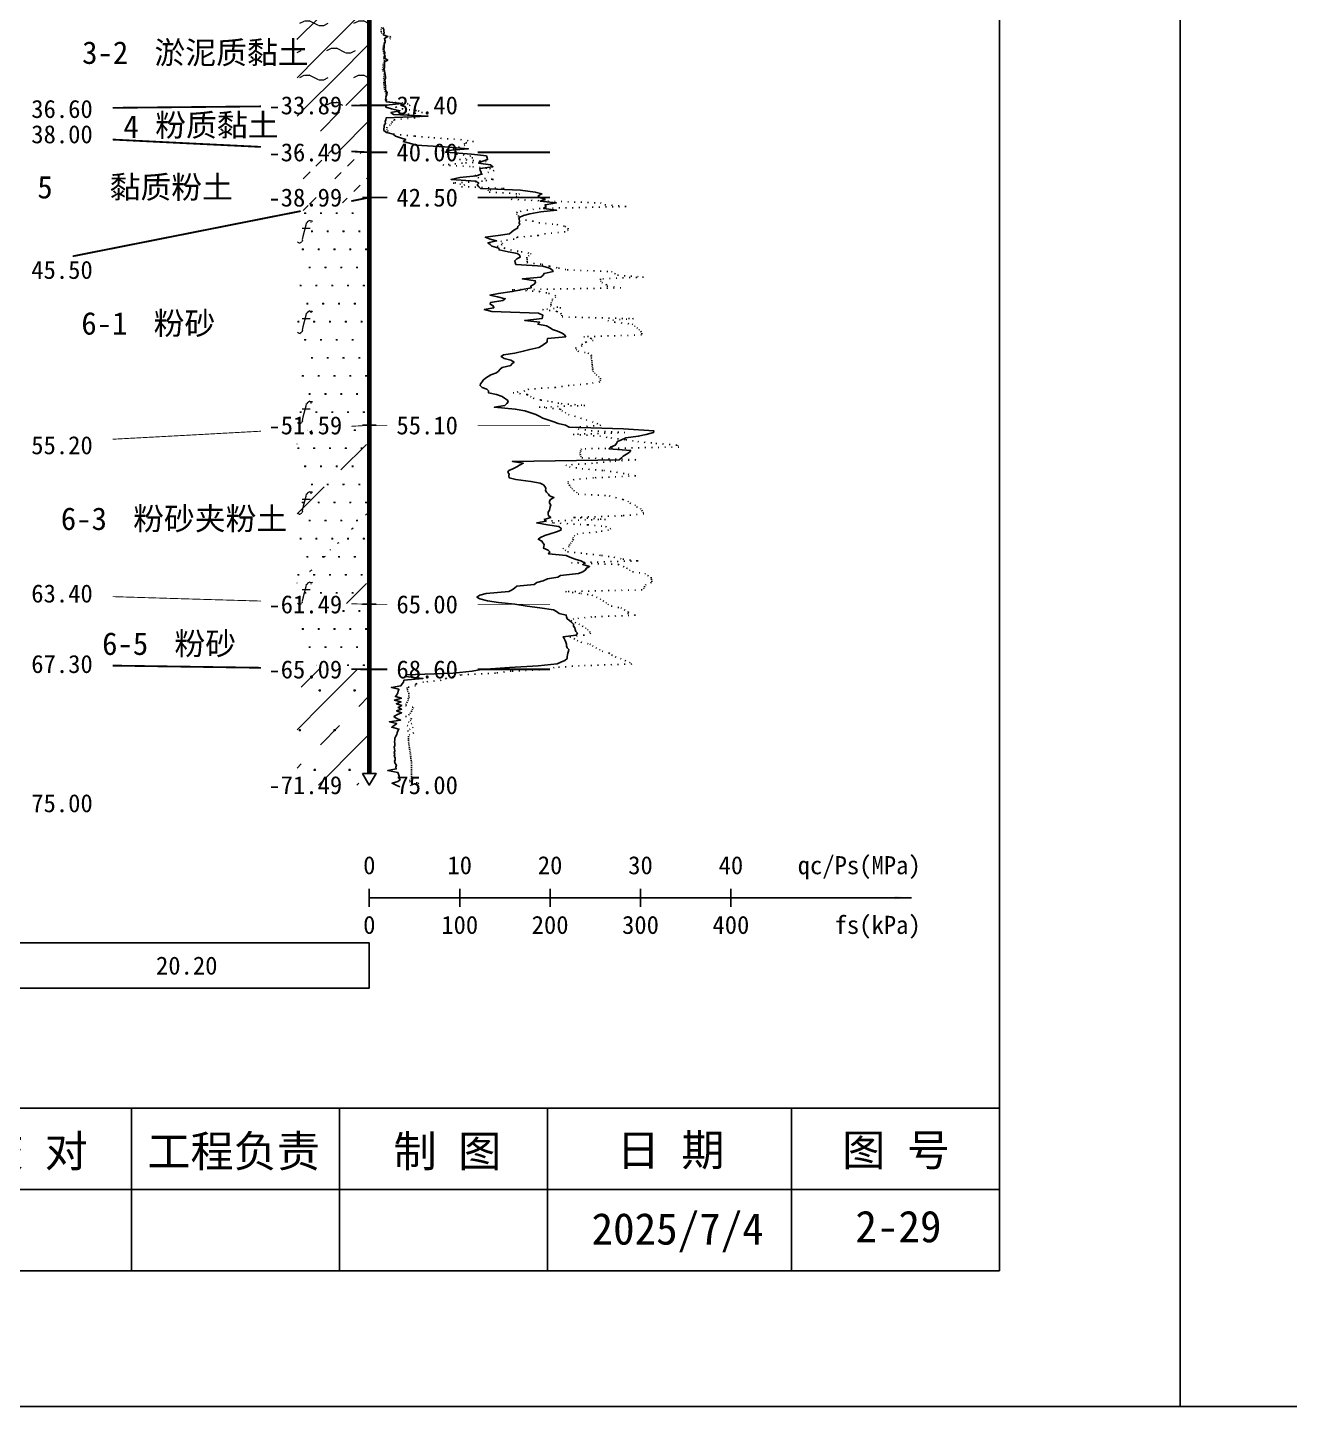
# Model space of a CAD drawing. Extents: x -37 to 3540, y -1485 to 297.
# Drawn here: x 581.7 to 721.3, y -1485 to -1332.5 of the extents above; entities that cross this region are included whole.
import ezdxf
from ezdxf.enums import TextEntityAlignment as Align

# ---------------------------------------------------------------- set-up
doc = ezdxf.new("R2010")
doc.units = 0
doc.linetypes.add('DOT', pattern=[6.35, 0, -6.35])
doc.layers.get('0').update_dxf_attribs({"linetype": 'CONTINUOUS'})
for name, color, linetype in [('CURVE', 200, 'CONTINUOUS'), ('FRAME', 7, 'CONTINUOUS'), ('HOLE', 41, 'CONTINUOUS'), ('RULER', 7, 'CONTINUOUS'), ('STRATUM', 241, 'CONTINUOUS')]:
    doc.layers.add(name, color=color, linetype=linetype)
doc.layers.add('HATCH', color=7, linetype='CONTINUOUS', lineweight=13)
doc.styles.add('ST', font='')
doc.styles.get('ST').set_extended_font_data('SimSun')
pattern_1 = [(45, (112.367, -1485), (-4.24264, 4.24264), [10, 0]), (45, (113.428, -1488.182), (-2.12132, 6.36396), [3, -3])]
pattern_2 = [(82.875, (111.5324, -1486.206), (0.0003693, 10.0001764), [0.08929, -80.53371]), (143.13, (111.6334, -1486.2818), (-29.999964, 20.0000536), [0.12627, -49.87373]), (172.875, (111.8106, -1486.304), (-70.0002457, 9.9996603), [0.17857, -80.44443]), (206.565, (111.989, -1486.2147), (-9.999705, -9.999687), [0.19954, -22.16046]), (243.435, (112.0783, -1486.0363), (9e-06, -9.999696), [0.19954, -22.16146]), (255.964, (112.1676, -1485.679), (-0.0002, -9.999501), [0.36813, -40.86287]), (255.964, (112.4776, -1484.439), (-0.0002, -9.999501), [1.27838, -39.95262]), (255.964, (112.5461, -1484.165), (-0.0002, -9.999501), [0.28235, -40.94865]), (216.87, (112.7364, -1483.9108), (-9.999982, -10.000018), [0.12627, -49.87373]), (243.435, (112.6354, -1483.9865), (9e-06, -9.999696), [0.19954, -22.16146]), (206.565, (112.915, -1483.8215), (-9.999705, -9.999687), [0.19954, -22.16046]), (172.875, (113.092, -1483.8437), (-70.0002457, 9.9996603), [0.17857, -80.44443]), (143.13, (113.193, -1483.9194), (-29.999964, 20.0000536), [0.12627, -49.87373]), (82.875, (113.182, -1484.008), (0.0003693, 10.0001764), [0.08929, -80.53371]), (0, (112.037, -1484.66), (0, 10), [0.89286, -9.10714]), (0, (112.392, -1485), (1, 2), [0, -1.75]), (0, (112.367, -1484.975), (1, 2), [0, -1.75]), (0, (112.367, -1485), (1, 2), [0, -1.75]), (0, (112.342, -1485), (1, 2), [0, -1.75]), (0, (112.367, -1485.025), (1, 2), [0, -1.75])]

# ---------------------------------------------------------------- blocks, each defined once
blk = doc.blocks.new('图签_A3长')
for p, q in [((0, 18), (-380, 18)), ((-96, 0), (-96, 18)), ((-73, 0), (-73, 18)), ((-50, 0), (-50, 18)), ((-23, 0), (-23, 18)), ((0, 0), (0, 18)), ((-320, 9), (0, 9)), ((-380, 0), (0, 0))]:
    blk.add_line(p, q)
at = {"style": 'ST'}
for s, p in [('校 对', (-106.8, 13.23)), ('工程负责', (-84.71, 13.23)), ('制 图', (-61.06, 13.23)), ('日 期', (-36.37, 13.36)), ('图 号', (-11.42, 13.36))]:
    blk.add_text(s, height=3.5, dxfattribs=at).set_placement(p, align=Align.MIDDLE_CENTER)
for tag, p in [('01＿单位名称', (-349.98, 8.36)), ('02＿工程名称', (-271.3, 5.16)), ('04＿工程编号', (-176.51, 4.65)), ('05＿日期', (-35.59, 4.65)), ('06＿图号', (-11.16, 4.91))]:
    blk.add_attdef(tag, text='', height=3.5, dxfattribs=at).set_placement(p, align=Align.MIDDLE_CENTER)
at = {"style": 'ST', "width": 0.85}
blk.add_attdef('03＿图件名称', text='', height=3, dxfattribs=at).set_placement((-205.49, 5.05), align=Align.MIDDLE_CENTER)
blk = doc.blocks.new('Arrow')
for points in [[(-3.984779, 0.348623), (0, 0), (-3.189535, 0)], [(-3.189535, 0), (0, 0), (-3.984779, -0.348623)]]:
    blk.add_solid(points)

msp = doc.modelspace()

# ---------------------------------------------------------------- hatches: boundary and pattern name
at = {"layer": 'HATCH'}
h = msp.add_hatch(dxfattribs=at)
h.set_pattern_fill('YNNT', color=251, style=0)
h.set_pattern_definition([(45, (112.367, -1485), (-2.12132, 2.12132), [10, 0]), (26.565, (113.4412, -1485.2536), (5.999823, 5.999812), [0.567, -12.849]), (0, (112.874, -1485.2536), (0, 6), [0.567, -5.433]), (26.565, (110.7857, -1485), (5.999823, 5.999812), [0.567, -12.849]), (0, (111.293, -1484.7464), (0, 6), [0.567, -5.433]), (153.435, (112.8742, -1485.2536), (-5.999818, -5e-06), [1.134, -12.2826]), (26.565, (116.4412, -1482.2536), (5.999823, 5.999812), [0.567, -12.849]), (0, (115.874, -1482.2536), (0, 6), [0.567, -5.433]), (26.565, (113.7857, -1482), (5.999823, 5.999812), [0.567, -12.849]), (0, (114.293, -1481.7464), (0, 6), [0.567, -5.433]), (153.435, (115.8742, -1482.2536), (-5.999818, -5e-06), [1.134, -12.2826])])
h.paths.add_polyline_path([(619.48, -1328.67), (611.48, -1329.03), (611.48, -1341.15), (619.48, -1341.07)])
h.paths.add_polyline_path([(607.41, -1342.56), (616.97, -1342.56), (616.97, -1339.63), (607.41, -1339.63)], flags=9)
h.paths.add_polyline_path([(607.41, -1330.16), (616.97, -1330.16), (616.97, -1327.23), (607.41, -1327.23)], flags=9)
h = msp.add_hatch(dxfattribs=at)
h.set_pattern_fill('FZNT', color=32, style=0)
h.set_pattern_definition(pattern_1)
h.paths.add_polyline_path([(619.48, -1341.07), (611.48, -1341.15), (611.48, -1345.87), (619.48, -1346.27)])
h.paths.add_polyline_path([(607.41, -1347.76), (616.97, -1347.76), (616.97, -1344.83), (607.41, -1344.83)], flags=9)
h.paths.add_polyline_path([(607.41, -1342.56), (616.97, -1342.56), (616.97, -1339.63), (607.41, -1339.63)], flags=9)
h = msp.add_hatch(dxfattribs=at)
h.set_pattern_fill('NZFT', color=52, style=0)
h.set_pattern_definition([(45, (112.367, -1485), (-6e-07, 6.999982), [0.9473, -8.9522]), (45, (113.767, -1483.6), (-6e-07, 6.999982), [0.9869, -8.9126]), (45, (115.167, -1482.2), (-6e-07, 6.999982), [1.06018, -8.83931]), (45, (116.567, -1480.8), (-6e-07, 6.999982), [0.94918, -8.95032]), (45, (117.967, -1479.4), (-6e-07, 6.999982), [1.0365, -8.86299]), (45, (115.867, -1485), (-6e-07, 6.999982), [1.01335, -8.88615]), (45, (117.267, -1483.6), (-6e-07, 6.999982), [1.07896, -12.12037]), (45, (118.667, -1482.2), (-6e-07, 6.999982), [0.99882, -8.90067]), (45, (113.067, -1480.8), (-4e-07, 6.999982), [1.05533, -8.844165]), (45, (114.467, -1479.4), (-4e-07, 6.999982), [1.0365, -8.86299])])
h.paths.add_polyline_path([(619.48, -1346.27), (611.48, -1345.87), (611.48, -1352.85), (619.48, -1351.27)])
h.paths.add_polyline_path([(607.41, -1352.76), (616.97, -1352.76), (616.97, -1349.83), (607.41, -1349.83)], flags=9)
h.paths.add_polyline_path([(607.41, -1347.76), (616.97, -1347.76), (616.97, -1344.83), (607.41, -1344.83)], flags=9)
h = msp.add_hatch(dxfattribs=at)
h.set_pattern_fill('FS', color=142, style=0)
h.set_pattern_definition(pattern_2)
h.paths.add_polyline_path([(619.48, -1351.27), (611.48, -1352.85), (611.48, -1376.9), (619.48, -1376.47)])
h.paths.add_polyline_path([(607.41, -1377.96), (616.97, -1377.96), (616.97, -1375.03), (607.41, -1375.03)], flags=9)
h.paths.add_polyline_path([(607.41, -1352.76), (616.97, -1352.76), (616.97, -1349.83), (607.41, -1349.83)], flags=9)
h = msp.add_hatch(dxfattribs=at)
h.set_pattern_fill('FS', color=142, style=0)
h.set_pattern_definition(pattern_2)
h.paths.add_polyline_path([(619.48, -1376.47), (611.48, -1376.9), (611.48, -1396.03), (619.48, -1396.27)])
h.paths.add_polyline_path([(607.41, -1397.76), (616.97, -1397.76), (616.97, -1394.83), (607.41, -1394.83)], flags=9)
h.paths.add_polyline_path([(607.41, -1377.96), (616.97, -1377.96), (616.97, -1375.03), (607.41, -1375.03)], flags=9)
h = msp.add_hatch(dxfattribs=at)
h.set_pattern_fill('SZFT', color=142, scale=2.2, style=0)
h.set_pattern_definition([(45, (112.367, -1485), (-2e-06, 15.39996), [4.3383, -17.44058]), (45, (118.555, -1478.777), (-2e-06, 15.39996), [4.38607, -17.3928]), (45, (123.515, -1473.819), (-2e-06, 15.39996), [3.98994, -17.78894]), (26.565, (112.367, -1477.3), (15.4, 15.4), [0.2123, -34.22315]), (36.8699, (113.907, -1475.76), (15.4, 15.4), [0.43504, -76.56496]), (315, (120.067, -1469.653), (15.39996, 3e-06), [0.0727, -21.70617]), (26.565, (120.067, -1485), (15.4, 15.4), [0.31845, -34.117]), (26.565, (121.607, -1483.46), (15.4, 15.4), [0.2316, -34.20383]), (90, (122.377, -1482.69), (-15.4, -1e-06), [0.0633, -15.3367]), (26.565, (123.147, -1481.92), (15.4, 15.4), [0.2002, -68.6707]), (36.8699, (124.687, -1480.38), (15.4, 15.4), [0.24352, -76.75648]), (45, (126.227, -1478.84), (-5e-07, 15.39996), [0.24005, -21.53884]), (315, (127.578, -1477.195), (15.39996, 3e-06), [0.0727, -21.70617]), (36.8699, (115.447, -1474.22), (15.4, 15.4), [0.22493, -76.77507]), (53.1301, (116.987, -1472.68), (30.8, 46.2), [0.29564, -76.70436]), (53.1301, (118.527, -1471.14), (30.8, 46.2), [0.27774, -76.72226])])
h.paths.add_polyline_path([(619.48, -1376.47), (611.48, -1376.9), (611.48, -1396.03), (619.48, -1396.27)])
h.paths.add_polyline_path([(607.41, -1397.76), (616.97, -1397.76), (616.97, -1394.83), (607.41, -1394.83)], flags=9)
h.paths.add_polyline_path([(607.41, -1377.96), (616.97, -1377.96), (616.97, -1375.03), (607.41, -1375.03)], flags=9)
h = msp.add_hatch(dxfattribs=at)
h.set_pattern_fill('FS', color=142, style=0)
h.set_pattern_definition(pattern_2)
h.paths.add_polyline_path([(619.48, -1396.27), (611.48, -1396.03), (611.48, -1403.35), (619.48, -1403.47)])
h.paths.add_polyline_path([(607.41, -1404.96), (616.97, -1404.96), (616.97, -1402.03), (607.41, -1402.03)], flags=9)
h.paths.add_polyline_path([(607.41, -1397.76), (616.97, -1397.76), (616.97, -1394.83), (607.41, -1394.83)], flags=9)
h = msp.add_hatch(dxfattribs=at)
h.set_pattern_fill('FZNT', color=32, style=0)
h.set_pattern_definition(pattern_1)
h.paths.add_polyline_path([(619.48, -1403.47), (611.48, -1403.35), (611.48, -1416.27), (619.48, -1416.27), (618.73, -1414.97), (619.48, -1414.97)])
h.paths.add_polyline_path([(607.41, -1417.76), (616.97, -1417.76), (616.97, -1414.83), (607.41, -1414.83)], flags=9)
h.paths.add_polyline_path([(607.41, -1404.96), (616.97, -1404.96), (616.97, -1402.03), (607.41, -1402.03)], flags=9)
h = msp.add_hatch(dxfattribs=at)
h.set_pattern_fill('FS', color=32, scale=2.2, style=0)
h.set_pattern_definition([(82.875, (110.531, -1487.6533), (0.000812, 22.000388), [0.19644, -177.17416]), (143.13, (110.753, -1487.82), (-65.99992, 44.000118), [0.2778, -109.7222]), (172.875, (111.143, -1487.8687), (-154.00054, 21.999253), [0.39285, -176.97775]), (206.565, (111.536, -1487.672), (-21.99935, -21.99931), [0.439, -48.753]), (243.435, (111.732, -1487.28), (2e-05, -21.99933), [0.439, -48.7552]), (255.964, (111.9283, -1486.494), (-0.00044, -21.998903), [0.8099, -89.8983]), (255.964, (112.6104, -1483.7656), (-0.00044, -21.998903), [2.8124, -87.8958]), (255.964, (112.761, -1483.163), (-0.00044, -21.998903), [0.6212, -90.087]), (216.87, (113.1796, -1482.6037), (-21.99996, -22.00004), [0.2778, -109.7222]), (243.435, (112.957, -1482.77), (2e-05, -21.99933), [0.439, -48.7552]), (206.565, (113.572, -1482.407), (-21.99935, -21.99931), [0.439, -48.753]), (172.875, (113.962, -1482.456), (-154.00054, 21.999253), [0.39285, -176.97775]), (143.13, (114.1843, -1482.6228), (-65.99992, 44.000118), [0.2778, -109.7222]), (82.875, (114.16, -1482.8177), (0.000812, 22.000388), [0.19644, -177.17416]), (0, (111.642, -1484.252), (0, 22), [1.9643, -20.0357]), (0, (112.422, -1485), (2.2, 4.4), [0, -3.85]), (0, (112.367, -1484.945), (2.2, 4.4), [0, -3.85]), (0, (112.367, -1485), (2.2, 4.4), [0, -3.85]), (0, (112.312, -1485), (2.2, 4.4), [0, -3.85]), (0, (112.367, -1485.055), (2.2, 4.4), [0, -3.85])])
h.paths.add_polyline_path([(619.48, -1403.47), (611.48, -1403.35), (611.48, -1416.27), (619.48, -1416.27), (618.73, -1414.97), (619.48, -1414.97)])
h.paths.add_polyline_path([(607.41, -1417.76), (616.97, -1417.76), (616.97, -1414.83), (607.41, -1414.83)], flags=9)
h.paths.add_polyline_path([(607.41, -1404.96), (616.97, -1404.96), (616.97, -1402.03), (607.41, -1402.03)], flags=9)

# ---------------------------------------------------------------- linework, layer by layer
at = {"layer": 'CURVE', "color": 100, "linetype": 'DOT', "ltscale": 0.1}
msp.add_lwpolyline([(620.85, -1332.47), (620.79, -1332.67), (620.78, -1332.87), (620.83, -1333.07), (621.02, -1333.27), (621.78, -1333.47), (621.83, -1333.67), (621.26, -1333.87), (621.15, -1334.07), (621.17, -1334.27), (621.06, -1334.47), (621, -1334.67), (621, -1334.87), (621.04, -1335.07), (621.02, -1335.27), (621.19, -1335.47), (621.07, -1335.67), (621.08, -1335.87), (621.13, -1336.07), (621.21, -1336.27), (621.02, -1336.47), (621.03, -1336.67), (621.02, -1336.87), (620.95, -1337.07), (621, -1337.27), (621.16, -1337.47), (621.16, -1337.67), (621.1, -1337.87), (621.03, -1338.07), (621.15, -1338.27), (621.08, -1338.47), (621.07, -1338.67), (621.09, -1338.87), (621.13, -1339.07), (621.17, -1339.27), (621.24, -1339.47), (621.31, -1339.67), (621.34, -1339.87), (621.34, -1340.07), (621.29, -1340.27), (621.36, -1340.47), (621.62, -1340.67), (623.68, -1340.87), (623.98, -1341.07), (622.36, -1341.27), (623.14, -1341.47), (624.9, -1341.67), (625.35, -1341.87), (623.62, -1342.07), (625.28, -1342.27), (624.52, -1342.47), (622.22, -1342.67), (622.03, -1342.87), (621.93, -1343.07), (621.79, -1343.27), (621.42, -1343.47), (621.4, -1343.67), (621.49, -1343.87), (621.59, -1344.07), (622.17, -1344.27), (624.52, -1344.47), (626.62, -1344.67), (629.57, -1344.87), (630.99, -1345.07), (630, -1345.27), (630.06, -1345.47), (629.44, -1345.67), (628.84, -1345.87), (627.47, -1346.07), (628.88, -1346.27), (629.13, -1346.47), (630.64, -1346.67), (630.93, -1346.87), (629.47, -1347.07), (632.42, -1347.27), (629.77, -1347.47), (627.61, -1347.67), (630.92, -1347.87), (632.79, -1348.07), (633.29, -1348.27), (632.68, -1348.47), (632, -1348.67), (631.06, -1348.87), (631.5, -1349.07), (633.21, -1349.27), (631.99, -1349.47), (628.75, -1349.67), (630.04, -1349.87), (629.69, -1350.07), (634.39, -1350.27), (632.59, -1350.47), (632.75, -1350.67), (636.11, -1350.87), (635.73, -1351.07), (635.86, -1351.27), (635.18, -1351.47), (639.22, -1351.67), (645.05, -1351.87), (645.55, -1352.07), (647.91, -1352.27), (638.38, -1352.47), (637, -1352.67), (635.85, -1352.87), (635.77, -1353.07), (635.97, -1353.27), (635.99, -1353.47), (636.03, -1353.67), (637.54, -1353.87), (638.23, -1354.07), (640.24, -1354.27), (641.14, -1354.47), (641.47, -1354.67), (641.49, -1354.87), (641.15, -1355.07), (638.94, -1355.27), (638.15, -1355.47), (635.86, -1355.67), (635.5, -1355.87), (634.04, -1356.07), (634.22, -1356.27), (634.16, -1356.47), (633.64, -1356.67), (634.43, -1356.87), (635.11, -1357.07), (636.29, -1357.27), (637.37, -1357.47), (637.18, -1357.67), (636.89, -1357.87), (636.95, -1358.07), (636.95, -1358.27), (636.92, -1358.47), (638.59, -1358.67), (639.43, -1358.87), (640.41, -1359.07), (641.36, -1359.27), (646.27, -1359.47), (646.62, -1359.67), (646.94, -1359.87), (649.81, -1360.07), (645.07, -1360.27), (645.07, -1360.47), (645.19, -1360.67), (645.67, -1360.87), (645.77, -1361.07), (647.32, -1361.27), (635.29, -1361.47), (638.29, -1361.67), (639.32, -1361.87), (640.05, -1362.07), (640.12, -1362.27), (639.74, -1362.47), (639.74, -1362.67), (639.59, -1362.87), (639.58, -1363.07), (639.51, -1363.27), (640.67, -1363.47), (638.65, -1363.67), (640.23, -1363.87), (640.67, -1364.07), (640.77, -1364.27), (640.8, -1364.47), (648.71, -1364.67), (645.86, -1364.87), (646.62, -1365.07), (648.57, -1365.27), (648.82, -1365.47), (649.08, -1365.67), (649.3, -1365.87), (649.52, -1366.07), (649.62, -1366.27), (649.6, -1366.47), (643.2, -1366.67), (644.01, -1366.87), (644.25, -1367.07), (643.43, -1367.27), (643.03, -1367.47), (643.03, -1367.67), (642.32, -1367.87), (642.37, -1368.07), (642.55, -1368.27), (643.67, -1368.47), (644.03, -1368.67), (644.06, -1368.87), (644.01, -1369.07), (644.09, -1369.27), (644.11, -1369.47), (644.14, -1369.67), (644.14, -1369.87), (644.19, -1370.07), (644.17, -1370.27), (644.22, -1370.47), (644.4, -1370.67), (644.58, -1370.87), (644.85, -1371.07), (645.05, -1371.27), (645.07, -1371.47), (644.98, -1371.67), (643.62, -1371.87), (641.58, -1372.07), (640.05, -1372.27), (637.11, -1372.47), (636.67, -1372.67), (635.38, -1372.87), (636.95, -1373.07), (637.3, -1373.27), (637.62, -1373.47), (638.46, -1373.67), (639.63, -1373.87), (640.71, -1374.07), (643.32, -1374.27), (638.28, -1374.47), (640.62, -1374.67), (640.77, -1374.87), (641.13, -1375.07), (641.51, -1375.27), (642.19, -1375.47), (642.85, -1375.67), (643.46, -1375.87), (644.16, -1376.07), (644.66, -1376.27), (645.08, -1376.47), (642.46, -1376.67), (642.59, -1376.87), (644.03, -1377.07), (647.76, -1377.27), (642.04, -1377.47), (644.97, -1377.67), (646.21, -1377.87), (647.86, -1378.07), (649.17, -1378.27), (651.19, -1378.47), (653.57, -1378.67), (653.73, -1378.87), (642.97, -1379.07), (642.88, -1379.27), (642.77, -1379.47), (642.82, -1379.67), (642.87, -1379.87), (643, -1380.07), (648.96, -1380.27), (646.18, -1380.47), (644.16, -1380.67), (641.22, -1380.87), (641.61, -1381.07), (643.01, -1381.27), (645.41, -1381.47), (646.84, -1381.67), (648.1, -1381.87), (648.97, -1382.07), (644.29, -1382.27), (642.13, -1382.47), (641.48, -1382.67), (641.44, -1382.87), (641.58, -1383.07), (641.75, -1383.27), (641.89, -1383.47), (642.08, -1383.67), (642.39, -1383.87), (642.57, -1384.07), (646.03, -1384.27), (646.73, -1384.47), (647.54, -1384.67), (648.07, -1384.87), (648.31, -1385.07), (648.84, -1385.27), (649.04, -1385.47), (649.47, -1385.67), (649.63, -1385.87), (649.75, -1386.07), (649.86, -1386.27), (647.44, -1386.47), (642.08, -1386.67), (645.61, -1386.87), (638.98, -1387.07), (639.86, -1387.27), (643.65, -1387.47), (645.61, -1387.67), (646.19, -1387.87), (645.95, -1388.07), (644.65, -1388.27), (642.54, -1388.47), (642.23, -1388.67), (642.01, -1388.87), (642.05, -1389.07), (641.94, -1389.27), (641.78, -1389.47), (641.64, -1389.67), (641.6, -1389.87), (640.87, -1390.07), (641.13, -1390.27), (641.42, -1390.47), (643.48, -1390.67), (645.17, -1390.87), (646.53, -1391.07), (647.54, -1391.27), (649.21, -1391.47), (641.83, -1391.67), (647.04, -1391.87), (647.57, -1392.07), (647.95, -1392.27), (648.26, -1392.47), (648.59, -1392.67), (649.96, -1392.87), (650.27, -1393.07), (650.65, -1393.27), (650.68, -1393.47), (650.75, -1393.67), (650.7, -1393.87), (650.07, -1394.07), (649.94, -1394.27), (649.87, -1394.47), (649.67, -1394.67), (641.2, -1394.87), (642.87, -1395.07), (644.11, -1395.27), (644.6, -1395.47), (645.02, -1395.67), (645.33, -1395.87), (645.63, -1396.07), (645.86, -1396.27), (646.25, -1396.47), (647.29, -1396.67), (647.69, -1396.87), (648.14, -1397.07), (648.06, -1397.27), (648.94, -1397.47), (644.1, -1397.67), (642.1, -1397.87), (641.8, -1398.07), (642.22, -1398.27), (642.64, -1398.47), (643.04, -1398.67), (643.4, -1398.87), (643.6, -1399.07), (643.82, -1399.27), (643.98, -1399.47), (643.22, -1399.67), (641.65, -1399.87), (642.12, -1400.07), (642.47, -1400.27), (642.89, -1400.47), (643.86, -1400.67), (644.16, -1400.87), (644.53, -1401.07), (644.93, -1401.27), (645.23, -1401.47), (646.01, -1401.67), (646.28, -1401.87), (646.68, -1402.07), (647.26, -1402.27), (647.76, -1402.47), (648.26, -1402.67), (648.51, -1402.87), (642.71, -1403.07), (639.94, -1403.27), (639.05, -1403.47), (635.16, -1403.67), (633.43, -1403.87), (629.59, -1404.07), (628.78, -1404.27), (627.95, -1404.47), (627.42, -1404.67), (625.48, -1404.87), (624.61, -1405.07), (624.6, -1405.27), (623.66, -1405.47), (623.71, -1405.67), (623.71, -1405.87), (623.84, -1406.07), (623.84, -1406.27), (623.88, -1406.47), (623.81, -1406.67), (623.78, -1406.87), (623.67, -1407.07), (623.57, -1407.27), (623.49, -1407.47), (624.38, -1407.67), (624.26, -1407.87), (624.17, -1408.07), (624.05, -1408.27), (623.92, -1408.47), (623.49, -1408.67), (624.16, -1408.87), (624.06, -1409.07), (623.81, -1409.27), (624.2, -1409.47), (623.66, -1409.67), (624.34, -1409.87), (623.99, -1410.07), (623.71, -1410.27), (624.4, -1410.47), (623.96, -1410.67), (623.82, -1410.87), (623.8, -1411.07), (623.82, -1411.27), (623.83, -1411.47), (623.86, -1411.67), (623.87, -1411.87), (623.89, -1412.07), (623.94, -1412.27), (623.96, -1412.47), (624.01, -1412.67), (624.04, -1412.87), (624.04, -1413.07), (624.07, -1413.27), (624.11, -1413.47), (624.13, -1413.67), (624.13, -1413.87), (624.15, -1414.07), (624.15, -1414.27), (624.16, -1414.47), (624.16, -1414.67), (624.13, -1414.87), (624.13, -1415.07), (624.16, -1415.27), (624.16, -1415.47), (623.95, -1415.67), (623.94, -1415.87), (624.95, -1416.07), (624.03, -1416.27), (624.13, -1416.47)], dxfattribs=at)
at = {"layer": 'CURVE', "color": 30, "linetype": 'Continuous'}
msp.add_lwpolyline([(620.96, -1332.47), (621.09, -1332.67), (621.07, -1332.87), (621.11, -1333.07), (621.02, -1333.27), (621.53, -1333.47), (621.15, -1333.67), (621.18, -1333.87), (621.22, -1334.07), (621.11, -1334.27), (621.12, -1334.47), (621.13, -1334.67), (621.08, -1334.87), (621.13, -1335.07), (621.21, -1335.27), (621.16, -1335.47), (621.23, -1335.67), (621.15, -1335.87), (621.51, -1336.07), (621.12, -1336.27), (621.17, -1336.47), (621.15, -1336.67), (621.15, -1336.87), (621.1, -1337.07), (621.17, -1337.27), (621.2, -1337.47), (621.24, -1337.67), (621.28, -1337.87), (621.28, -1338.07), (621.2, -1338.27), (621.25, -1338.47), (621.24, -1338.67), (621.27, -1338.87), (621.28, -1339.07), (621.28, -1339.27), (621.3, -1339.47), (621.47, -1339.67), (621.43, -1339.87), (621.36, -1340.07), (621.32, -1340.27), (621.27, -1340.47), (621.38, -1340.67), (623.11, -1340.87), (621.32, -1341.07), (621.32, -1341.27), (621.93, -1341.47), (622.87, -1341.67), (621.87, -1341.87), (622.15, -1342.07), (625.98, -1342.27), (621.34, -1342.47), (621.31, -1342.67), (621.25, -1342.87), (621.26, -1343.07), (621.14, -1343.27), (621.11, -1343.47), (621.08, -1343.67), (621.1, -1343.87), (621.38, -1344.07), (622.13, -1344.27), (622.39, -1344.47), (622.94, -1344.67), (623.51, -1344.87), (623.23, -1345.07), (623.92, -1345.27), (624.66, -1345.47), (627.79, -1345.67), (630.45, -1345.87), (628.08, -1346.07), (627.93, -1346.27), (630.78, -1346.47), (632.43, -1346.67), (632.5, -1346.87), (632.57, -1347.07), (631.93, -1347.27), (631.56, -1347.47), (632.9, -1347.67), (633.16, -1347.87), (631.7, -1348.07), (631.73, -1348.27), (631.87, -1348.47), (631.86, -1348.67), (631.33, -1348.87), (629.5, -1349.07), (628.53, -1349.27), (631.27, -1349.47), (631.59, -1349.67), (631.4, -1349.87), (631.61, -1350.07), (631.78, -1350.27), (636.21, -1350.47), (637.83, -1350.67), (638.57, -1350.87), (638.17, -1351.07), (638.29, -1351.27), (638.93, -1351.47), (638.39, -1351.67), (640.18, -1351.87), (638.92, -1352.07), (639.02, -1352.27), (638.75, -1352.47), (640.2, -1352.67), (638.44, -1352.87), (637.23, -1353.07), (636.55, -1353.27), (636.07, -1353.47), (636.04, -1353.67), (636.09, -1353.87), (636.05, -1354.07), (636.13, -1354.27), (635.9, -1354.47), (635.88, -1354.67), (635.45, -1354.87), (635.24, -1355.07), (635, -1355.27), (633.73, -1355.47), (632.3, -1355.67), (632.84, -1355.87), (633.56, -1356.07), (632.6, -1356.27), (632.84, -1356.47), (633.04, -1356.67), (633.8, -1356.87), (633.83, -1357.07), (634.83, -1357.27), (635.89, -1357.47), (636.13, -1357.67), (636.15, -1357.87), (635.8, -1358.07), (635.57, -1358.27), (635.6, -1358.47), (635.7, -1358.67), (638.68, -1358.87), (639.41, -1359.07), (639.71, -1359.27), (639.81, -1359.47), (638.81, -1359.67), (638.71, -1359.87), (638.44, -1360.07), (636.41, -1360.27), (637.84, -1360.47), (637.87, -1360.67), (637.73, -1360.87), (637.33, -1361.07), (637.38, -1361.27), (636.23, -1361.47), (635.3, -1361.67), (633.78, -1361.87), (632.82, -1362.07), (633.67, -1362.27), (634.52, -1362.47), (634.26, -1362.67), (632.89, -1362.87), (632.86, -1363.07), (633.19, -1363.27), (633.27, -1363.47), (632.2, -1363.67), (633.04, -1363.87), (638.19, -1364.07), (638.66, -1364.27), (638.63, -1364.47), (638.6, -1364.67), (636.68, -1364.87), (638.34, -1365.07), (638.11, -1365.27), (639.09, -1365.47), (639.49, -1365.67), (639.76, -1365.87), (640.3, -1366.07), (640.83, -1366.27), (641.08, -1366.47), (641.22, -1366.67), (639.18, -1366.87), (639.17, -1367.07), (639.16, -1367.27), (638.85, -1367.47), (638.58, -1367.67), (638.24, -1367.87), (637.22, -1368.07), (636.5, -1368.27), (635.59, -1368.47), (634.32, -1368.67), (634.05, -1368.87), (634.39, -1369.07), (635.13, -1369.27), (635.5, -1369.47), (635.25, -1369.67), (635.12, -1369.87), (634.18, -1370.07), (633.97, -1370.27), (633.76, -1370.47), (633.54, -1370.67), (632.91, -1370.87), (632.64, -1371.07), (632.35, -1371.27), (632.07, -1371.47), (631.97, -1371.67), (631.78, -1371.87), (631.74, -1372.07), (631.97, -1372.27), (632.48, -1372.47), (632.65, -1372.67), (632.66, -1372.87), (633.56, -1373.07), (634.18, -1373.27), (634.42, -1373.47), (634.75, -1373.67), (634.83, -1373.87), (634.7, -1374.07), (634.46, -1374.27), (633.31, -1374.47), (635.62, -1374.67), (636.67, -1374.87), (637.22, -1375.07), (637.89, -1375.27), (638.26, -1375.47), (638.66, -1375.67), (639.24, -1375.87), (639.89, -1376.07), (640.39, -1376.27), (641.19, -1376.47), (641.6, -1376.67), (647.61, -1376.87), (650.94, -1377.07), (650.93, -1377.27), (650.11, -1377.47), (649.23, -1377.67), (647.86, -1377.87), (647.38, -1378.07), (646.92, -1378.27), (646.81, -1378.47), (646.68, -1378.67), (646.16, -1378.87), (645.99, -1379.07), (648.41, -1379.27), (648.22, -1379.47), (647.95, -1379.67), (647.57, -1379.87), (647.38, -1380.07), (647.13, -1380.27), (635.31, -1380.47), (636.51, -1380.67), (636.1, -1380.87), (635.79, -1381.07), (635.37, -1381.27), (634.92, -1381.47), (634.81, -1381.67), (634.96, -1381.87), (634.9, -1382.07), (634.95, -1382.27), (635.69, -1382.47), (637.35, -1382.67), (638.39, -1382.87), (638.76, -1383.07), (638.95, -1383.27), (639.02, -1383.47), (638.98, -1383.67), (639.09, -1383.87), (639.3, -1384.07), (639.42, -1384.27), (639.91, -1384.47), (639.52, -1384.67), (639.41, -1384.87), (639.4, -1385.07), (639.55, -1385.27), (639.49, -1385.47), (639.46, -1385.67), (639.41, -1385.87), (639.27, -1386.07), (639.27, -1386.27), (639.29, -1386.47), (639.56, -1386.67), (638.83, -1386.87), (639.03, -1387.07), (638.01, -1387.27), (639.18, -1387.47), (640.46, -1387.67), (640.7, -1387.87), (640.67, -1388.07), (640.17, -1388.27), (639.48, -1388.47), (638.89, -1388.67), (638.43, -1388.87), (638.16, -1389.07), (638.57, -1389.27), (638.66, -1389.47), (638.81, -1389.67), (638.79, -1389.87), (638.75, -1390.07), (639.27, -1390.27), (639.44, -1390.47), (639.3, -1390.67), (641.24, -1390.87), (641.65, -1391.07), (642.26, -1391.27), (642.89, -1391.47), (643.29, -1391.67), (643.1, -1391.87), (643.84, -1392.07), (643.5, -1392.27), (643.4, -1392.47), (643.1, -1392.67), (642.61, -1392.87), (640.63, -1393.07), (640.32, -1393.27), (639.18, -1393.47), (638.7, -1393.67), (638, -1393.87), (637.7, -1394.07), (635.8, -1394.27), (635.53, -1394.47), (635.27, -1394.67), (634.9, -1394.87), (632.42, -1395.07), (631.71, -1395.27), (631.38, -1395.47), (631.72, -1395.67), (632.54, -1395.87), (633.78, -1396.07), (635.56, -1396.27), (636.96, -1396.47), (638.33, -1396.67), (639.87, -1396.87), (640.17, -1397.07), (640.47, -1397.27), (641.26, -1397.47), (641.31, -1397.67), (641.36, -1397.87), (641.63, -1398.07), (641.88, -1398.27), (642.05, -1398.47), (642.06, -1398.67), (642.23, -1398.87), (642.25, -1399.07), (642.31, -1399.27), (642.51, -1399.47), (642.37, -1399.67), (640.92, -1399.87), (641.03, -1400.07), (641.15, -1400.27), (641.21, -1400.47), (641.28, -1400.67), (641.29, -1400.87), (641.37, -1401.07), (641.55, -1401.27), (641.52, -1401.47), (641.45, -1401.67), (641.42, -1401.87), (641.37, -1402.07), (641.35, -1402.27), (641.11, -1402.47), (640.66, -1402.67), (640.25, -1402.87), (638.15, -1403.07), (634.97, -1403.27), (631.86, -1403.47), (630.85, -1403.67), (628.74, -1403.87), (623.54, -1404.07), (623.49, -1404.27), (625.41, -1404.47), (623.31, -1404.67), (623.26, -1404.87), (623.12, -1405.07), (622.98, -1405.27), (621.92, -1405.47), (622.75, -1405.67), (622.67, -1405.87), (622.62, -1406.07), (622.54, -1406.27), (622.36, -1406.47), (623.03, -1406.67), (622.25, -1406.87), (622.97, -1407.07), (622.48, -1407.27), (623.06, -1407.47), (622.67, -1407.67), (623.04, -1407.87), (622.5, -1408.07), (623.05, -1408.27), (622.61, -1408.47), (622.2, -1408.67), (622.44, -1408.87), (622.94, -1409.07), (621.71, -1409.27), (622.51, -1409.47), (622.21, -1409.67), (621.96, -1409.87), (622.75, -1410.07), (622.62, -1410.27), (622.56, -1410.47), (622.51, -1410.67), (622.4, -1410.87), (622.32, -1411.07), (622.32, -1411.27), (622.27, -1411.47), (622.31, -1411.67), (622.29, -1411.87), (622.23, -1412.07), (622.28, -1412.27), (622.3, -1412.47), (622.24, -1412.67), (622.29, -1412.87), (622.24, -1413.07), (622.33, -1413.27), (622.33, -1413.47), (622.27, -1413.67), (622.35, -1413.87), (622.47, -1414.07), (622.43, -1414.27), (622.46, -1414.47), (621.51, -1414.67), (622.64, -1414.87), (622.7, -1415.07), (622.77, -1415.27), (622.76, -1415.47), (622.89, -1415.67), (622.65, -1415.87), (621.99, -1416.07), (622.45, -1416.27), (622.84, -1416.47)], dxfattribs=at)
at = {"layer": 'FRAME', "color": 245, "linetype": 'Continuous'}
for p, q in [((709.18, -1485), (709.18, -1188)), ((709.18, -1188), (709.18, -1485)), ((-37.39, -1485), (709.18, -1485))]:
    msp.add_line(p, q, dxfattribs=at)
at = {"layer": 'FRAME', "linetype": 'Continuous'}
for p, q in [((689.18, -1470), (689.18, -1203)), ((-17.39, -1470), (689.18, -1470))]:
    msp.add_line(p, q, dxfattribs=at)
at = {"layer": 'HOLE', "linetype": 'Continuous', "const_width": 0.5}
msp.add_lwpolyline([(619.48, -1266.27), (619.48, -1414.97)], dxfattribs=at)
at = {"layer": 'HOLE', "linetype": 'Continuous'}
for points in [[(618.73, -1341.07), (620.23, -1341.07)], [(618.73, -1346.27), (620.23, -1346.27)], [(618.73, -1351.27), (620.23, -1351.27)], [(618.73, -1376.47), (620.23, -1376.47)], [(618.73, -1396.27), (620.23, -1396.27)], [(618.73, -1403.47), (620.23, -1403.47)]]:
    msp.add_lwpolyline(points, dxfattribs=at)
msp.add_lwpolyline([(618.73, -1414.97), (620.23, -1414.97), (619.48, -1416.27)], close=True, dxfattribs=at)
at = {"layer": 'RULER', "linetype": 'Continuous'}
for points in [[(619.48, -1428.73), (619.48, -1427.73)], [(619.48, -1428.73), (679.48, -1428.73)], [(619.48, -1428.73), (619.48, -1429.73)], [(629.48, -1428.73), (629.48, -1427.73)], [(629.48, -1428.73), (629.48, -1429.73)], [(639.48, -1428.73), (639.48, -1427.73)], [(639.48, -1428.73), (639.48, -1429.73)], [(649.48, -1428.73), (649.48, -1427.73)], [(649.48, -1428.73), (649.48, -1429.73)], [(659.48, -1428.73), (659.48, -1427.73)], [(659.48, -1428.73), (659.48, -1429.73)], [(579.08, -1433.73), (619.48, -1433.73), (619.48, -1438.73), (579.08, -1438.73)]]:
    msp.add_lwpolyline(points, dxfattribs=at)
at = {"layer": 'STRATUM', "linetype": 'Continuous'}
for points, const_width in [([(591.08, -1341.35), (599.28, -1341.27), (607.48, -1341.19)], 0.2), ([(617.48, -1341.09), (619.48, -1341.07), (621.48, -1341.07)], 0.2), ([(631.48, -1341.07), (639.48, -1341.07)], 0.2), ([(591.08, -1344.86), (599.28, -1345.27), (607.48, -1345.67)], 0.2), ([(617.48, -1346.17), (619.48, -1346.27), (621.48, -1346.27)], 0.2), ([(631.48, -1346.27), (639.48, -1346.27)], 0.2), ([(617.48, -1351.67), (619.48, -1351.27), (621.48, -1351.27)], 0.2), ([(631.48, -1351.27), (639.48, -1351.27)], 0.2), ([(586.66, -1357.77), (599.28, -1355.27), (611.9, -1352.77)], 0.2), ([(591.08, -1378.01), (599.28, -1377.57), (607.48, -1377.12)], 0.1), ([(617.48, -1376.58), (619.48, -1376.47), (621.48, -1376.47)], 0.1), ([(631.48, -1376.47), (639.48, -1376.47)], 0.1), ([(591.08, -1395.42), (599.28, -1395.67), (607.48, -1395.91)], 0.1), ([(617.48, -1396.21), (619.48, -1396.27), (621.48, -1396.27)], 0.1), ([(631.48, -1396.27), (639.48, -1396.27)], 0.1), ([(591.08, -1403.05), (599.28, -1403.17), (607.48, -1403.29)], 0.2), ([(617.48, -1403.44), (619.48, -1403.47), (621.48, -1403.47)], 0.2), ([(631.48, -1403.47), (639.48, -1403.47)], 0.2)]:
    msp.add_lwpolyline(points, dxfattribs=dict(at, const_width=const_width))
at = {"layer": 'STRATUM'}
msp.add_lwpolyline([(1335.9, -1485), (709.18, -1485)], dxfattribs=at)

# ---------------------------------------------------------------- block references
at = {"layer": 'FRAME'}
ref = msp.add_blockref('图签_A3长', (689.18, -1470), dxfattribs=at)
ref.add_attrib('05＿日期', '2025/7/4', dxfattribs={"layer": '0', "height": 3.5, "style": 'ST'}).set_placement((653.59, -1465.35), align=Align.MIDDLE_CENTER)
ref.add_attrib('06＿图号', '2-29', dxfattribs={"layer": '0', "height": 3.5, "style": 'ST'}).set_placement((678.02, -1465.09), align=Align.MIDDLE_CENTER)
at = {"layer": 'RULER', "xscale": 0.5, "yscale": 0.5, "zscale": 0.5}
msp.add_blockref('Arrow', (679.48, -1428.73), dxfattribs=at)

# ---------------------------------------------------------------- texts
at = {"layer": 'HOLE', "style": 'ST'}
for s, p in [('36.60', (582.08, -1341.47)), ('37.40', (622.48, -1341.07)), ('38.00', (582.08, -1344.27)), ('40.00', (622.48, -1346.27)), ('42.50', (622.48, -1351.27)), ('45.50', (582.08, -1359.27)), ('55.10', (622.48, -1376.47)), ('55.20', (582.08, -1378.67)), ('63.40', (582.08, -1395.07)), ('65.00', (622.48, -1396.27)), ('67.30', (582.08, -1402.87)), ('68.60', (622.48, -1403.47)), ('75.00', (622.48, -1416.27)), ('75.00', (582.08, -1418.27))]:
    msp.add_text(s, height=2, dxfattribs=at).set_placement(p, align=Align.MIDDLE_LEFT)
for s, p in [('-33.89', (616.48, -1341.07)), ('-36.49', (616.48, -1346.27)), ('-38.99', (616.48, -1351.27)), ('-51.59', (616.48, -1376.47)), ('-61.49', (616.48, -1396.27)), ('-65.09', (616.48, -1403.47)), ('-71.49', (616.48, -1416.27))]:
    msp.add_text(s, height=2, dxfattribs=at).set_placement(p, align=Align.MIDDLE_RIGHT)
at = {"layer": 'RULER', "style": 'ST'}
for s, p in [('0', (619.48, -1426.73)), ('10', (629.48, -1426.73)), ('20', (639.48, -1426.73)), ('30', (649.48, -1426.73)), ('40', (659.48, -1426.73))]:
    msp.add_text(s, height=2, dxfattribs=at).set_placement(p, align=Align.BOTTOM_CENTER)
msp.add_text('qc/Ps(MPa)', height=2, dxfattribs=at).set_placement((680.48, -1426.73), align=Align.BOTTOM_RIGHT)
msp.add_text('fs(kPa)', height=2, dxfattribs=at).set_placement((680.48, -1430.73), align=Align.TOP_RIGHT)
for s, p in [('0', (619.48, -1430.73)), ('100', (629.48, -1430.73)), ('200', (639.48, -1430.73)), ('300', (649.48, -1430.73)), ('400', (659.48, -1430.73))]:
    msp.add_text(s, height=2, dxfattribs=at).set_placement(p, align=Align.TOP_CENTER)
msp.add_text('20.20', height=2, dxfattribs=at).set_placement((599.28, -1436.23), align=Align.MIDDLE_CENTER)
at = {"layer": 'STRATUM', "style": 'ST'}
for s, p in [('3-2', (587.71, -1335.24)), ('淤泥质黏土', (595.71, -1335.24)), ('4', (592.27, -1343.42)), ('粉质黏土', (595.79, -1343.26)), ('5', (582.75, -1350.12)), ('黏质粉土', (590.75, -1350.12)), ('粉砂', (595.62, -1365.19)), ('6-1', (587.62, -1365.19)), ('6-3', (585.35, -1386.8)), ('粉砂夹粉土', (593.35, -1386.8)), ('6-5', (589.92, -1400.62)), ('粉砂', (597.92, -1400.62))]:
    msp.add_text(s, height=2.5, dxfattribs=at).set_placement(p, align=Align.MIDDLE_LEFT)

doc.saveas('drawing.dxf')
